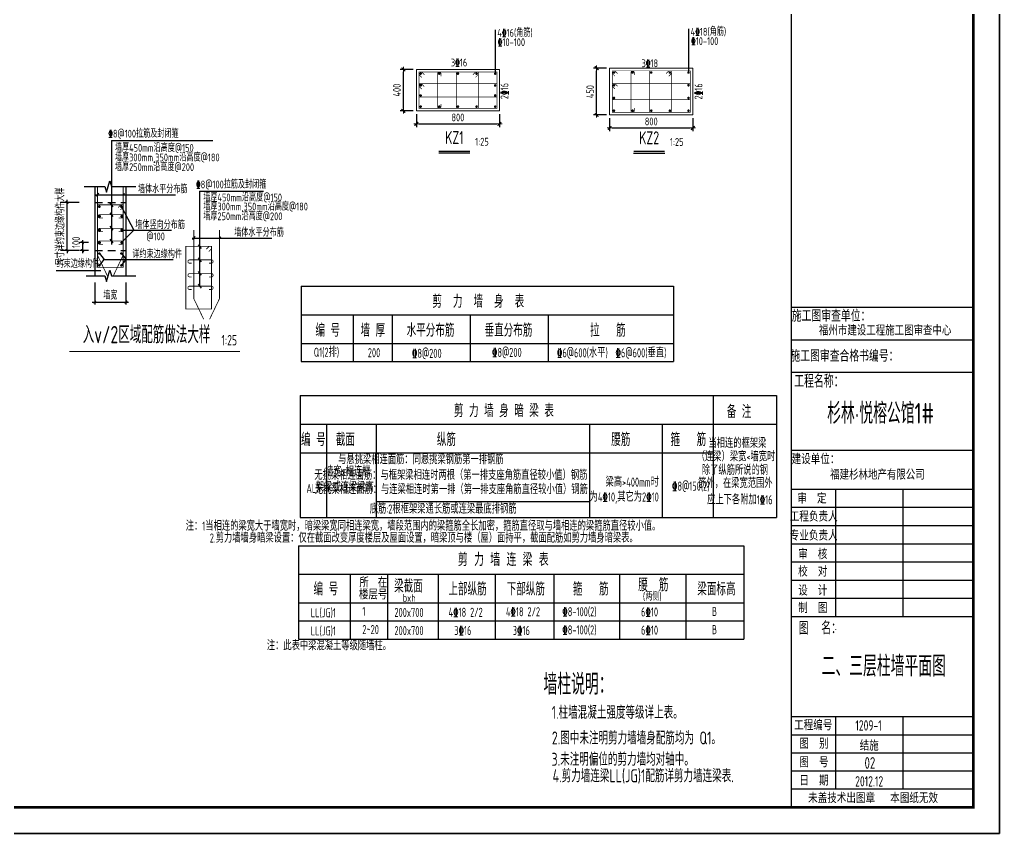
# Model space of a CAD drawing. Extents: x 580289 to 1106878, y -144605 to 78052.
# Drawn here: x 794588 to 832302, y 17860 to 49191 of the extents above; entities that cross this region are included whole.
import ezdxf
from ezdxf.enums import TextEntityAlignment as Align

# ---------------------------------------------------------------- set-up
doc = ezdxf.new("R2010")
doc.units = 0
doc.header["$LTSCALE"] = 100
doc.linetypes.add('3', pattern=[5, 3, -2])
doc.layers.get('0').update_dxf_attribs({"linetype": 'CONTINUOUS'})
doc.layers.get('Defpoints').update_dxf_attribs({"linetype": 'CONTINUOUS'})
for name, color, linetype in [('DIM', 3, 'CONTINUOUS'), ('Note', 7, 'CONTINUOUS'), ('TAB', 7, 'CONTINUOUS'), ('TABLE1', 7, 'CONTINUOUS'), ('Table2', 7, 'CONTINUOUS'), ('TEXT', 2, 'CONTINUOUS'), ('THICK', 6, 'CONTINUOUS'), ('THIN', 7, 'CONTINUOUS'), ('T图框', 7, 'CONTINUOUS'), ('图框', 254, 'CONTINUOUS'), ('墙', 100, 'CONTINUOUS'), ('构件名称', 6, 'CONTINUOUS')]:
    doc.layers.add(name, color=color, linetype=linetype)
for name, color, linetype, lineweight in [('REIN', 6, 'CONTINUOUS', 18), ('Z-柱大样外框', 7, 'CONTINUOUS', 18), ('Z-详图标注', 3, 'CONTINUOUS', 18)]:
    doc.layers.add(name, color=color, linetype=linetype, lineweight=lineweight)
doc.styles.add('HZ', font='tssdeng.shx', dxfattribs={"width": 0.7, "bigfont": 'tssdchn.shx'})
doc.styles.add('HZTXT2', font='tssdeng.shx', dxfattribs={"width": 0.7, "bigfont": 'tssdchn.shx'})
doc.styles.add('Jgcad-DIM', font='tssdeng.shx', dxfattribs={"width": 0.7, "bigfont": 'tssdchn.shx'})
doc.styles.get("Standard").update_dxf_attribs({"font": 'tssdeng.shx', "width": 0.7, "bigfont": 'tssdchn.shx'})
doc.styles.add('TCCAD_Dimension', font='Tssdeng.shx', dxfattribs={"width": 0.7, "bigfont": 'tssdchn.shx'})
doc.styles.add('TSSD_Dimension', font='Tssdeng.shx', dxfattribs={"width": 0.7, "bigfont": 'tssdchn.shx'})
doc.dimstyles.new('TCCAD_25_100', dxfattribs={"dimtxt": 300, "dimasz": 100, "dimexe": 125, "dimexo": 125, "dimgap": 100, "dimtad": 1, "dimdec": 0, "dimlfac": 0.25, "dimzin": 0, "dimdsep": 46, "dimtxsty": 'TCCAD_Dimension', "dimblk": '_TCDBK25_100', "dimcen": 0, "dimclrt": 7, "dimadec": 0, "dimazin": 0, "dimtfac": 1, "dimtdec": 0, "dimtix": 1, "dimtmove": 2, "dimatfit": 3, "dimfxl": 1, "dimtolj": 1, "dimtzin": 0, "dimarcsym": 0})
doc.dimstyles.new('TSSD_100_100', dxfattribs={"dimtxt": 300, "dimasz": 100, "dimexe": 100, "dimexo": 250, "dimgap": 100, "dimtad": 1, "dimdec": 0, "dimzin": 0, "dimdsep": 46, "dimtxsty": 'TSSD_Dimension', "dimblk": 'ARCHTICK', "dimcen": 0, "dimdle": 100, "dimclrt": 7, "dimadec": 0, "dimazin": 0, "dimtfac": 1, "dimtdec": 0, "dimtix": 1, "dimtmove": 2, "dimatfit": 3, "dimfxl": 1, "dimtolj": 1, "dimtzin": 0, "dimarcsym": 0})
doc.dimstyles.new('TSSD_25_100', dxfattribs={"dimtxt": 300, "dimasz": 100, "dimexe": 250, "dimexo": 250, "dimgap": 100, "dimtad": 1, "dimdec": 0, "dimlfac": 0.25, "dimzin": 0, "dimdsep": 46, "dimtxsty": 'Jgcad-DIM', "dimblk": '_DIMX', "dimblk1": 'ARCHTICK', "dimblk2": 'ARCHTICK', "dimsah": 1, "dimcen": 0.09, "dimclre": 7, "dimclrt": 1, "dimadec": 3, "dimazin": 0, "dimtfac": 1, "dimtdec": 0, "dimtix": 1, "dimtmove": 2, "dimatfit": 3, "dimldrblk": '_DIMX', "dimfxl": 1, "dimtolj": 1, "dimtzin": 0, "dimarcsym": 0})

# ---------------------------------------------------------------- blocks, each defined once
blk = doc.blocks.new('_ArchTick')
at = {"color": 0, "linetype": 'ByBlock', "const_width": 0.4}
blk.add_lwpolyline([(-0.5, -0.5), (0.5, 0.5)], dxfattribs=at)
blk = doc.blocks.new('*D668')
at = {"layer": 'Defpoints', "color": 0}
for p in [(796414, 42150), (797129, 42150), (797129, 40300)]:
    blk.add_point(p, dxfattribs=at)
at = {"layer": 'DIM', "color": 0, "lineweight": -2}
for p, q in [((796414, 42150), (796414, 42250)), ((796414, 40300), (796414, 42150)), ((796414, 40300), (796414, 40200))]:
    blk.add_line(p, q, dxfattribs=at)
at = {"layer": 'DIM', "color": 7, "lineweight": -2}
for p, q in [((796879, 42150), (796164, 42150)), ((796879, 40300), (796164, 40300))]:
    blk.add_line(p, q, dxfattribs=at)
at = {"layer": 'DIM', "color": 0, "lineweight": -2, "xscale": 100, "yscale": 100, "zscale": 100}
for p, rotation in [((796414, 42150), 270), ((796414, 40300), 90)]:
    blk.add_blockref('_ArchTick', p, dxfattribs=dict(at, rotation=rotation))
at = {"layer": 'DIM', "color": 1, "insert": (796164, 41225), "char_height": 300, "attachment_point": 5, "rotation": 90, "style": 'Jgcad-DIM'}
blk.add_mtext('\\A1;尺寸详约束边缘构件大样', dxfattribs=at)
blk = doc.blocks.new('_DIMX')
blk.add_line((-150, 0), (150, 0))
at = {"const_width": 50}
blk.add_lwpolyline([(-70, -70), (70, 70)], dxfattribs=at)
blk = doc.blocks.new('*D669')
at = {"layer": 'Defpoints', "color": 0}
for p in [(797480, 39325, -691), (798680, 39325, -691), (798680, 38316)]:
    blk.add_point(p, dxfattribs=at)
at = {"layer": 'DIM', "color": 0, "lineweight": -2}
for p, q in [((797480, 39075), (797480, 38216)), ((798680, 39075), (798680, 38216)), ((797380, 38316), (798780, 38316))]:
    blk.add_line(p, q, dxfattribs=at)
at = {"layer": 'DIM', "color": 0, "lineweight": -2, "xscale": 100, "yscale": 100, "zscale": 100, "rotation": 180}
blk.add_blockref('_ArchTick', (797480, 38316), dxfattribs=at)
at = {"layer": 'DIM', "color": 0, "lineweight": -2, "xscale": 100, "yscale": 100, "zscale": 100}
blk.add_blockref('_ArchTick', (798680, 38316), dxfattribs=at)
at = {"layer": 'DIM', "color": 7, "insert": (798080, 38566), "char_height": 300, "attachment_point": 5, "style": 'TSSD_Dimension'}
blk.add_mtext('\\A1;墙宽', dxfattribs=at)
blk = doc.blocks.new('*D670')
at = {"layer": 'Defpoints', "color": 0}
for p in [(797492, 40604), (797011, 40300), (797492, 40300)]:
    blk.add_point(p, dxfattribs=at)
at = {"layer": 'DIM', "color": 0, "lineweight": -2}
for p, q in [((797242, 40604), (796911, 40604)), ((797011, 40704), (797011, 40200)), ((797242, 40300), (796911, 40300))]:
    blk.add_line(p, q, dxfattribs=at)
at = {"layer": 'DIM', "color": 0, "lineweight": -2, "xscale": 100, "yscale": 100, "zscale": 100}
for p, rotation in [((797011, 40604), 90), ((797011, 40300), 270)]:
    blk.add_blockref('_ArchTick', p, dxfattribs=dict(at, rotation=rotation))
at = {"layer": 'DIM', "color": 7, "insert": (796761, 40615), "char_height": 300, "attachment_point": 5, "rotation": 90, "style": 'TSSD_Dimension'}
blk.add_mtext('\\A1;100', dxfattribs=at)
blk = doc.blocks.new('_TCDBK25_100')
blk.add_line((-1, 0), (1, 0))
at = {"const_width": 0.5}
blk.add_lwpolyline([(-0.7, -0.7), (0.7, 0.7)], dxfattribs=at)
blk = doc.blocks.new('*D728')
at = {"layer": 'Defpoints', "color": 0}
for p in [(809859, 45675), (813059, 45675), (813059, 45175)]:
    blk.add_point(p, dxfattribs=at)
at = {"layer": 'Z-详图标注', "color": 0, "lineweight": -2}
for p, q in [((809859, 45550), (809859, 45050)), ((813059, 45550), (813059, 45050)), ((809959, 45175), (812959, 45175))]:
    blk.add_line(p, q, dxfattribs=at)
at = {"layer": 'Z-详图标注', "color": 0, "lineweight": -2, "xscale": 100, "yscale": 100, "zscale": 100, "rotation": 180}
blk.add_blockref('_TCDBK25_100', (809859, 45175), dxfattribs=at)
at = {"layer": 'Z-详图标注', "color": 0, "lineweight": -2, "xscale": 100, "yscale": 100, "zscale": 100}
blk.add_blockref('_TCDBK25_100', (813059, 45175), dxfattribs=at)
at = {"layer": 'Z-详图标注', "color": 7, "insert": (811459, 45425), "char_height": 300, "attachment_point": 5, "style": 'TCCAD_Dimension'}
blk.add_mtext('\\A1;800', dxfattribs=at)
blk = doc.blocks.new('*D729')
at = {"layer": 'Defpoints', "color": 0}
for p in [(809359, 47275), (809859, 47275), (809859, 45675)]:
    blk.add_point(p, dxfattribs=at)
at = {"layer": 'Z-详图标注', "color": 0, "lineweight": -2}
for p, q in [((809734, 47275), (809234, 47275)), ((809359, 45775), (809359, 47175)), ((809734, 45675), (809234, 45675))]:
    blk.add_line(p, q, dxfattribs=at)
at = {"layer": 'Z-详图标注', "color": 0, "lineweight": -2, "xscale": 100, "yscale": 100, "zscale": 100}
for p, rotation in [((809359, 47275), 90), ((809359, 45675), 270)]:
    blk.add_blockref('_TCDBK25_100', p, dxfattribs=dict(at, rotation=rotation))
at = {"layer": 'Z-详图标注', "color": 7, "insert": (809109, 46475), "char_height": 300, "attachment_point": 5, "rotation": 90, "style": 'TCCAD_Dimension'}
blk.add_mtext('\\A1;400', dxfattribs=at)
blk = doc.blocks.new('*D732')
at = {"layer": 'Defpoints', "color": 0}
for p in [(817300, 45518), (820500, 45518), (820500, 45018)]:
    blk.add_point(p, dxfattribs=at)
at = {"layer": 'Z-详图标注', "color": 0, "lineweight": -2}
for p, q in [((817300, 45393), (817300, 44893)), ((820500, 45393), (820500, 44893)), ((817400, 45018), (820400, 45018))]:
    blk.add_line(p, q, dxfattribs=at)
at = {"layer": 'Z-详图标注', "color": 0, "lineweight": -2, "xscale": 100, "yscale": 100, "zscale": 100, "rotation": 180}
blk.add_blockref('_TCDBK25_100', (817300, 45018), dxfattribs=at)
at = {"layer": 'Z-详图标注', "color": 0, "lineweight": -2, "xscale": 100, "yscale": 100, "zscale": 100}
blk.add_blockref('_TCDBK25_100', (820500, 45018), dxfattribs=at)
at = {"layer": 'Z-详图标注', "color": 7, "insert": (818900, 45268), "char_height": 300, "attachment_point": 5, "style": 'TCCAD_Dimension'}
blk.add_mtext('\\A1;800', dxfattribs=at)
blk = doc.blocks.new('*D733')
at = {"layer": 'Defpoints', "color": 0}
for p in [(816800, 47318), (817300, 47318), (817300, 45518)]:
    blk.add_point(p, dxfattribs=at)
at = {"layer": 'Z-详图标注', "color": 0, "lineweight": -2}
for p, q in [((817175, 47318), (816675, 47318)), ((816800, 45618), (816800, 47218)), ((817175, 45518), (816675, 45518))]:
    blk.add_line(p, q, dxfattribs=at)
at = {"layer": 'Z-详图标注', "color": 0, "lineweight": -2, "xscale": 100, "yscale": 100, "zscale": 100}
for p, rotation in [((816800, 47318), 90), ((816800, 45518), 270)]:
    blk.add_blockref('_TCDBK25_100', p, dxfattribs=dict(at, rotation=rotation))
at = {"layer": 'Z-详图标注', "color": 7, "insert": (816550, 46418), "char_height": 300, "attachment_point": 5, "rotation": 90, "style": 'TCCAD_Dimension'}
blk.add_mtext('\\A1;450', dxfattribs=at)
blk = doc.blocks.new('A$C72C84CBD')
at = {"layer": '图框', "color": 0}
for p, q in [((76100, 1000), (76100, 58400)), ((76100, 20254), (83100, 20254)), ((76100, 19004), (83100, 19004)), ((76100, 17754), (83100, 17754)), ((76100, 14754), (83100, 14754)), ((76100, 13254), (83100, 13254)), ((77791, 13254), (77791, 8354)), ((80377, 13254), (80377, 8354)), ((76100, 12554), (83100, 12554)), ((76100, 11854), (83100, 11854)), ((76100, 11154), (83100, 11154)), ((76100, 10454), (83100, 10454)), ((76100, 9754), (83100, 9754)), ((76100, 9054), (83100, 9054)), ((76100, 8354), (83100, 8354)), ((77791, 7859), (77791, 7854)), ((76100, 4500), (83100, 4500)), ((77791, 4500), (77791, 1700)), ((80377, 4500), (80377, 1700)), ((76100, 3800), (83100, 3800)), ((83100, 3459), (83100, 2400)), ((76100, 3100), (83100, 3100)), ((83100, 2400), (76100, 2400)), ((83100, 1700), (76100, 1700))]:
    blk.add_line(p, q, dxfattribs=at)
for points in [[(0, 0), (0, 59400), (84100, 59400), (84100, 0)], [(0, 0), (84100, 0), (84100, 59400), (0, 59400)]]:
    blk.add_lwpolyline(points, close=True, dxfattribs=at)
at = {"layer": '图框', "color": 0, "const_width": 100}
blk.add_lwpolyline([(2500, 1000), (83100, 1000), (83100, 58400), (2500, 58400)], close=True, dxfattribs=at)
at = {"layer": '图框', "color": 0, "style": 'HZTXT2', "width": 0.8}
for s, height, p in [('施工图审查单位：', 450, (77622, 19953)), ('施工图审查合格书编号：', 450, (78136, 18409)), ('工程名称：', 500, (77151, 17437)), ('建设单位：', 400, (77022, 14436)), ('审  定', 400, (76886, 12921)), ('工程负责人', 400, (76952, 12224)), ('专业负责人', 400, (76952, 11495)), ('审  核', 400, (76915, 10777)), ('校  对', 400, (76916, 10109)), ('设  计', 400, (76915, 9376)), ('制  图', 400, (76915, 8703)), ('图  名：', 500, (77188, 7934)), ('工程编号', 400, (76935, 4192)), ('图  别', 400, (76963, 3475)), ('图  号', 400, (76963, 2758)), ('日  期', 400, (76963, 2058)), ('未盖技术出图章   本图纸无效', 400, (79237, 1389))]:
    blk.add_text(s, height=height, dxfattribs=at).set_placement(p, align=Align.MIDDLE)
blk = doc.blocks.new('图框')
at = {"layer": 'T图框', "color": 4}
blk.add_blockref('A$C72C84CBD', (602717, 102744), dxfattribs=at)
at = {"layer": 'T图框', "color": 1, "linetype": 'ByBlock', "style": 'HZ', "width": 0.7}
for s, p in [('福州市建设工程施工图审查中心', (682420, 122134)), ('福建杉林地产有限公司', (682122, 116580))]:
    blk.add_text(s, height=400, dxfattribs=at).set_placement(p, align=Align.MIDDLE)
at = {"layer": 'T图框', "linetype": 'ByBlock', "style": 'HZ', "width": 0.7}
for s, p in [('1209-1', (681780, 106900)), ('结施', (681805, 106149)), ('2012.12', (681805, 104749))]:
    blk.add_text(s, height=400, dxfattribs=at).set_placement(p, align=Align.MIDDLE)

msp = doc.modelspace()

# ---------------------------------------------------------------- linework, layer by layer
at = {"layer": 'DIM', "linetype": '3'}
for p, q in [((797480.4, 42150.1, -690.8), (798680.4, 42150.1, -690.8)), ((797480.4, 40299.8, -690.8), (798680.4, 40299.8, -690.8))]:
    msp.add_line(p, q, dxfattribs=at)
at = {"layer": 'REIN', "color": 210, "const_width": 25}
for points in [[(810065.2, 46969), (809959.1, 47075), (809959.1, 47175), (812959.1, 47175), (812959.1, 45775), (809959.1, 45775), (809959.1, 47175), (810059.1, 47175), (810165.2, 47069)], [(817505.9, 47012), (817399.8, 47118), (817399.8, 47218), (820399.8, 47218), (820399.8, 45618), (817399.8, 45618), (817399.8, 47218), (817499.8, 47218), (817605.9, 47112)], [(810165.2, 46614), (810059.1, 46720.1), (809959.1, 46720.1), (809959.1, 46205.1), (812959.1, 46205.1), (812959.1, 46720.1), (809959.1, 46720.1), (809959.1, 46620.1), (810065.2, 46514)]]:
    msp.add_lwpolyline(points, dxfattribs=at)
at = {"layer": 'REIN', "color": 6, "const_width": 50}
for points in [[(809999.1, 47110, 1), (810049.1, 47110, 1)], [(810716.6, 47110, 1), (810766.6, 47110, 1)], [(811434.1, 47110, 1), (811484.1, 47110, 1)], [(812151.6, 47110, 1), (812201.6, 47110, 1)], [(812869.1, 47110, 1), (812919.1, 47110, 1)], [(817439.8, 47153, 1), (817489.8, 47153, 1)], [(818157.3, 47153, 1), (818207.3, 47153, 1)], [(818874.8, 47153, 1), (818924.8, 47153, 1)], [(819592.3, 47153, 1), (819642.3, 47153, 1)], [(820309.8, 47153, 1), (820359.8, 47153, 1)], [(809998.2, 46682.3, 1), (810048.2, 46682.3, 1)], [(809999.1, 46655.1, 1), (810049.1, 46655.1, 1)], [(812869.1, 46655.1, 1), (812919.1, 46655.1, 1)], [(817439.8, 46663, 1), (817489.8, 46663, 1)], [(820309.8, 46663, 1), (820359.8, 46663, 1)], [(809999.1, 46270.1, 1), (810049.1, 46270.1, 1)], [(812869.1, 46270.1, 1), (812919.1, 46270.1, 1)], [(817439.8, 46173, 1), (817489.8, 46173, 1)], [(820309.8, 46173, 1), (820359.8, 46173, 1)], [(809999.1, 45840, 1), (810049.1, 45840, 1)], [(810716.6, 45840, 1), (810766.6, 45840, 1)], [(811434.1, 45840, 1), (811484.1, 45840, 1)], [(812151.6, 45840, 1), (812201.6, 45840, 1)], [(812869.1, 45840, 1), (812919.1, 45840, 1)], [(817439.8, 45683, 1), (817489.8, 45683, 1)], [(818157.3, 45683, 1), (818207.3, 45683, 1)], [(818874.8, 45683, 1), (818924.8, 45683, 1)], [(819592.3, 45683, 1), (819642.3, 45683, 1)], [(820309.8, 45683, 1), (820359.8, 45683, 1)]]:
    msp.add_lwpolyline(points, format="xyb", close=True, dxfattribs=at)
at = {"layer": 'REIN', "color": 6, "const_width": 25}
for points in [[(810806.6, 45940), (810806.6, 45840, -1), (810676.6, 45840), (810676.6, 47110, -1), (810806.6, 47110), (810806.6, 47010)], [(818247.3, 45783), (818247.3, 45683, -1), (818117.3, 45683), (818117.3, 47153, -1), (818247.3, 47153), (818247.3, 47053)]]:
    msp.add_lwpolyline(points, format="xyb", dxfattribs=at)
for points in [[(812035.6, 47069), (812141.6, 47175), (812241.6, 47175), (812241.6, 45775), (811394.1, 45775), (811394.1, 47175), (812241.6, 47175), (812241.6, 47075), (812135.6, 46969)], [(819476.3, 47112), (819582.3, 47218), (819682.3, 47218), (819682.3, 45618), (818834.8, 45618), (818834.8, 47218), (819682.3, 47218), (819682.3, 47118), (819576.3, 47012)], [(817505.9, 46522), (817399.8, 46628), (817399.8, 46728), (820399.8, 46728), (820399.8, 46108), (817399.8, 46108), (817399.8, 46728), (817499.8, 46728), (817605.9, 46622)]]:
    msp.add_lwpolyline(points, dxfattribs=at)
at = {"layer": 'REIN', "const_width": 30}
for points, elevation in [([(797587.8, 42766.5), (797587.8, 40115.7), (797966.5, 39324.9)], -1381.6), ([(798573.1, 42766.5), (798573.1, 40115.7), (798194.3, 39324.9)], -1381.6), ([(798379.2, 41955.7), (798483.2, 42059.6), (798575, 42059.6), (798575, 39650.9), (797587.8, 39650.9), (797587.8, 42059.6), (798575, 42059.6), (798575, 41967.7), (798471.1, 41863.8)], -1381.6), ([(801294.9, 41096), (801294.9, 38445.2), (801673.7, 37654.5)], 1381.6), ([(802280.3, 41096), (802280.3, 38445.2), (801901.5, 37654.5)], 1381.6), ([(801778.5, 40354.5), (801882.5, 40458.4), (801974.4, 40458.4), (801974.4, 38049.7), (800987.1, 38049.7), (800987.1, 40458.4), (801974.4, 40458.4), (801974.4, 40366.6), (801870.5, 40262.6)], 1381.6)]:
    msp.add_lwpolyline(points, dxfattribs=dict(at, elevation=elevation))
at = {"layer": 'REIN', "const_width": 50}
for points in [[(797632.4, 41988, 1), (797682.4, 41988, 1)], [(798481, 41988, 1), (798531, 41988, 1)], [(797632.4, 40185, 1), (797682.4, 40185, 1)], [(798481, 40185, 1), (798531, 40185, 1)], [(797632.4, 39729.9, 1), (797682.4, 39729.9, 1)], [(798481, 39729.9, 1), (798531, 39729.9, 1)]]:
    msp.add_lwpolyline(points, format="xyb", close=True, dxfattribs=at)
at = {"layer": 'REIN', "color": 1, "const_width": 30}
for points, elevation in [([(798396.8, 41554.2), (798516.8, 41554.2, 1), (798516.8, 41681.5), (797673.6, 41681.5, 1), (797673.6, 41554.2), (797793.6, 41554.2)], 1381.6), ([(798396.8, 41025), (798516.8, 41025, 1), (798516.8, 41152.2), (797673.6, 41152.2, 1), (797673.6, 41025), (797793.6, 41025)], 1381.6), ([(798396.8, 40540.7), (798516.8, 40540.7, 1), (798516.8, 40668), (797673.6, 40668, 1), (797673.6, 40540.7), (797793.6, 40540.7)], 1381.6), ([(801878.5, 39814), (801973.5, 39814, 1), (801973.5, 39941.2), (801130.3, 39941.2, 1), (801130.3, 39814), (801209.4, 39814)], 4144.9), ([(801878.5, 39284.7), (801973.5, 39284.7, 1), (801973.5, 39412), (801130.3, 39412, 1), (801130.3, 39284.7), (801209.4, 39284.7)], 4144.9), ([(801878.5, 38800.5), (801973.5, 38800.5, 1), (801973.5, 38927.8), (801130.3, 38927.8, 1), (801130.3, 38800.5), (801209.4, 38800.5)], 4144.9)]:
    msp.add_lwpolyline(points, format="xyb", dxfattribs=dict(at, elevation=elevation))
at = {"layer": 'REIN', "color": 1, "const_width": 50, "elevation": 1381.6}
for points in [[(797650, 41617.8, 1), (797700, 41617.8, 1)], [(798490.4, 41617.8, 1), (798540.4, 41617.8, 1)], [(797650, 41088.6, 1), (797700, 41088.6, 1)], [(798490.4, 41088.6, 1), (798540.4, 41088.6, 1)], [(797650, 40604.3, 1), (797700, 40604.3, 1)], [(798490.4, 40604.3, 1), (798540.4, 40604.3, 1)]]:
    msp.add_lwpolyline(points, format="xyb", close=True, dxfattribs=at)
at = {"layer": 'TAB', "color": 7}
for p, q in [((805427.5, 38922.3), (819756.8, 38922.3)), ((805427.5, 38922.3), (805427.5, 36022.3)), ((819756.8, 38922.3), (819756.8, 36022.3)), ((805427.5, 38222.3), (805427.5, 36022.3)), ((819756.8, 38222.3), (819756.8, 36022.3)), ((805427.5, 37822.3), (819756.8, 37822.3)), ((807427.5, 37822.3), (807427.5, 36022.3)), ((808927.5, 37822.3), (808927.5, 36022.3)), ((811927.5, 37822.3), (811927.5, 36022.3)), ((814927.5, 37822.3), (814927.5, 36022.3)), ((807427.5, 37122.3), (807427.5, 36022.3)), ((808927.5, 37122.3), (808927.5, 36022.3)), ((811927.5, 37122.3), (811927.5, 36022.3)), ((814927.5, 37122.3), (814927.5, 36022.3)), ((805427.5, 36722.3), (819756.8, 36722.3)), ((805427.5, 36022.3), (819756.8, 36022.3))]:
    msp.add_line(p, q, dxfattribs=at)
at = {"layer": 'TABLE1', "color": 7}
for p, q in [((805390.1, 34715.1), (823717.8, 34715.1)), ((805390.1, 34715.1), (805390.1, 30024.4)), ((821284.6, 34715.1), (821284.6, 30024.4)), ((823717.8, 34715.1), (823717.8, 30024.4)), ((805390.1, 33615.1), (823717.8, 33615.1)), ((806406.6, 33615.1), (806406.6, 30024.4)), ((808318.2, 33615.1), (808318.2, 30024.4)), ((816522.9, 33615.1), (816522.9, 30024.4)), ((819326.3, 33615.1), (819326.3, 30024.4)), ((805390.1, 32515.1), (821284.6, 32515.1)), ((808318.2, 30636.7), (816522.9, 30636.7)), ((805390.1, 30024.4), (823717.8, 30024.4)), ((805317.7, 28937.6), (822465, 28937.6)), ((805317.7, 28937.6), (805317.7, 26037.6)), ((822465, 28937.6), (822465, 26037.6)), ((805317.7, 28237.6), (805317.7, 25337.6)), ((822465, 28237.6), (822465, 25337.6)), ((805317.7, 27837.6), (822465, 27837.6)), ((807317.7, 27837.6), (807317.7, 26037.6)), ((808746.1, 27837.6), (808746.1, 26037.6)), ((810695.9, 27837.6), (810695.9, 26037.6)), ((812893.4, 27837.6), (812893.4, 26037.6)), ((815145.1, 27837.6), (815145.1, 26037.6)), ((817682.4, 27837.6), (817682.4, 26037.6)), ((820228, 27837.6), (820228, 26037.6)), ((820228, 27837.6), (820228, 26037.6)), ((807317.7, 27137.6), (807317.7, 25337.6)), ((808746.1, 27137.6), (808746.1, 25337.6)), ((810695.9, 27137.6), (810695.9, 25337.6)), ((812893.4, 27137.6), (812893.4, 25337.6)), ((815145.1, 27137.6), (815145.1, 25337.6)), ((817682.4, 27137.6), (817682.4, 25337.6)), ((820228, 27137.6), (820228, 25337.6)), ((820228, 27137.6), (820228, 25337.6)), ((805317.7, 26737.6), (822465, 26737.6)), ((805317.7, 26037.6), (822465, 26037.6)), ((805317.7, 25337.6), (822465, 25337.6))]:
    msp.add_line(p, q, dxfattribs=at)
at = {"layer": 'TEXT'}
for p, q in [((812895.2, 48790.4), (812894.1, 47135)), ((820335.9, 48833.4), (820334.8, 47178)), ((798119.3, 44537.9), (798119.3, 40528.9)), ((798119.3, 44537.9), (802022.6, 44537.9)), ((797518.3, 42447.6, -2763.3), (800586.2, 42447.6, -2763.3)), ((797640.6, 42506.2, -2763.3), (797539.7, 42394.4, -2763.3)), ((798623.2, 42491.6, -2763.3), (798544.8, 42420.1, -2763.3)), ((801518.6, 42581.7, 2763.3), (801518.6, 38927.8, 2763.3)), ((801518.6, 42581.7, 2763.3), (803978.3, 42581.7, 2763.3)), ((798067.5, 42121), (798180.5, 41976.2)), ((798506, 41988), (798985.3, 41079.1, -1381.6)), ((798067.5, 41753.8, 1381.6), (798180.5, 41609.1, 1381.6)), ((798067.5, 41234.6, -1381.6), (798180.5, 41089.8, -1381.6)), ((798067.5, 40740.4, 1381.6), (798180.5, 40595.6, 1381.6)), ((798515.4, 41088.6, 1381.6), (798985.3, 41079.1, -1381.6)), ((798515.4, 40604.3, 1381.6), (798985.3, 41079.1, -1381.6)), ((798985.3, 41079.1, -1381.6), (800431, 41079.1, -1381.6)), ((801225.4, 40777.2), (804293.4, 40777.2)), ((801347.8, 40835.7), (801246.9, 40724)), ((802330.4, 40821.2), (802252, 40749.6)), ((801466.9, 40519.8, 2763.3), (801579.8, 40375, 2763.3)), ((797657.4, 40185), (797846.9, 39957.4)), ((798506, 40185), (798695.5, 39957.4)), ((801466.9, 40013.6, 4144.9), (801579.8, 39868.9, 4144.9)), ((797657.4, 39729.9), (797846.9, 39957.4)), ((797846.9, 39957.4), (800504.9, 39957.4)), ((798506, 39729.9), (798695.5, 39957.4)), ((797720.8, 39518.9), (795995.7, 39518.9)), ((801466.9, 39494.4, 1381.6), (801579.8, 39349.6, 1381.6)), ((801466.9, 39000.2, 4144.9), (801579.8, 38855.4, 4144.9))]:
    msp.add_line(p, q, dxfattribs=at)
at = {"layer": 'THICK', "const_width": 50}
for points in [[(810724.4, 44124.6), (811924.4, 44124.6)], [(818222.2, 44114.7), (819422.2, 44114.7)]]:
    msp.add_lwpolyline(points, dxfattribs=at)
at = {"layer": 'THICK', "const_width": 40, "elevation": 1381.6}
msp.add_lwpolyline([(796499.1, 36408.9), (803077.7, 36408.9)], dxfattribs=at)
at = {"layer": 'THIN'}
for p, q in [((810724.4, 44059.6), (811924.4, 44059.6)), ((818222.2, 44049.7), (819422.2, 44049.7))]:
    msp.add_line(p, q, dxfattribs=at)
for points in [[(797067.8, 42766.5), (797868.1, 42766.5), (797938.1, 42546.5), (798058.1, 42986.5), (798128.1, 42766.5), (799058.6, 42766.5)], [(797148.2, 39324.9), (797868.1, 39324.9), (797938.1, 39104.9), (798058.1, 39544.9), (798128.1, 39324.9), (799058.6, 39324.9)]]:
    msp.add_lwpolyline(points, dxfattribs=at)
at = {"layer": 'Z-柱大样外框'}
for points in [[(813059.1, 45675), (813059.1, 47275), (809859.1, 47275), (809859.1, 45675)], [(820499.8, 45518), (820499.8, 47318), (817299.8, 47318), (817299.8, 45518)]]:
    msp.add_lwpolyline(points, close=True, dxfattribs=at)
at = {"layer": '墙'}
for p, q in [((797480.4, 42766.5, -690.8), (797480.4, 39324.9, -690.8)), ((798680.4, 42766.5, -690.8), (798680.4, 39324.9, -690.8))]:
    msp.add_line(p, q, dxfattribs=at)

# ---------------------------------------------------------------- block references
at = {"layer": 'T图框'}
msp.add_blockref('图框', (145485, -84883.4), dxfattribs=at)

# ---------------------------------------------------------------- texts
at = {"color": 4, "width": 0.7}
msp.add_text('杉林·悦榕公馆1#', height=800, dxfattribs=at).set_placement((827728.3, 34076.5), align=Align.MIDDLE)
at = {"layer": 'Note', "color": 7, "width": 0.7}
for s, p in [('剪  力  墙  身  表', (812242.9, 38369.1)), ('编 号', (806448.2, 37257)), ('墙 厚', (808183.1, 37257)), ('水平分布筋', (810405.3, 37257)), ('垂直分布筋', (813405.3, 37257)), ('拉   筋', (817230.7, 37257)), ('剪 力 墙 身 暗 梁 表', (813230.4, 34160.1)), ('备 注', (822281, 34125.6)), ('编 号', (805894.4, 33049.8)), ('截面', (807127.1, 33049.8)), ('纵筋', (811014.9, 33049.8)), ('腰筋', (817729.2, 33049.8)), ('箍   筋', (820327.6, 33049.8))]:
    msp.add_text(s, height=500, dxfattribs=at).set_placement(p, align=Align.MIDDLE)
at = {"layer": 'Note', "color": 7}
for s, height, width, p in [('剪 力 墙 连 梁 表', 500, 0.8, (811458.5, 28153.9)), ('编 号', 500, 0.7, (805903, 27022.4)), ('所  在', 400, 0.7, (807668.5, 27327.2)), ('梁截面', 500, 0.7, (809004.4, 27133.5)), ('上部纵筋', 500, 0.7, (811094.1, 27020.4)), ('下部纵筋', 500, 0.7, (813338.9, 27020.4)), ('箍   筋', 500, 0.7, (815885.9, 27020.4)), ('腰  筋', 500, 0.7, (818401.5, 27180.5)), ('梁面标高', 500, 0.7, (820673.5, 27020.4)), ('楼层号', 400, 0.7, (807649.1, 26866.7)), ('(两侧)', 300, 0.7, (818580.1, 26829.5)), ('bxh', 300, 0.7, (809331.3, 26777.1))]:
    msp.add_text(s, height=height, dxfattribs=dict(at, width=width)).set_placement(p)
at = {"layer": 'Table2', "color": 7, "width": 0.7}
for s, p in [('墙宽x相连框', (808095.2, 31795.2)), ('架梁或连梁梁高', (808222.9, 31192.6)), ('注：1当相连的梁宽大于墙宽时，暗梁梁宽同相连梁宽，墙段范围内的梁箍筋全长加密，箍筋直径取与墙相连的梁箍筋直径较小值。', (819253.1, 29693.4)), ('2.剪力墙墙身暗梁设置：仅在截面改变厚度楼层及屋面设置，暗梁顶与楼（屋）面持平，截面配筋如剪力墙身暗梁表。', (818380.2, 29232.2)), ('注：此表中梁混凝土等级随墙柱。', (808881.4, 25090.1))]:
    msp.add_text(s, height=350, dxfattribs=at).set_placement(p, align=Align.MIDDLE_RIGHT)
for s, p in [('1', (807780.1, 26232.4)), ('200x700', (809015, 26192.3)), ('2~20', (807780.1, 25532.4)), ('200x700', (809015, 25492.3))]:
    msp.add_text(s, height=350, dxfattribs=at).set_placement(p)
at = {"layer": 'TEXT', "width": 0.7}
for s, height, p in [('4\x8416(角筋)', 300, (812975.7, 48531.2)), ('4\x8418(角筋)', 300, (820416.4, 48574.2)), ('\x8410-100', 300, (812992.4, 48170.2)), ('%%13210-100', 300, (820433.1, 48213.2)), ('墙厚450mm沿高度@150', 300, (798256.4, 44101.1)), ('墙厚300mm,350mm沿高度@180', 300, (798256.4, 43735.1)), ('墙厚250mm沿高度@200', 300, (798256.4, 43360.2)), ('墙体水平分布筋', 300, (799141.7, 42511, -2763.3)), ('墙厚450mm沿高度@150', 300, (801655.7, 42193.9, -690.8)), ('墙厚300mm,350mm沿高度@180', 300, (801655.7, 41842.9, 2763.3)), ('墙厚250mm沿高度@200', 300, (801655.7, 41468.1, 2763.3)), ('墙体竖向分布筋', 300, (799040.5, 41136.3, 1381.6)), ('墙体水平分布筋', 300, (802848.9, 40840.6)), ('@100', 300, (799466.4, 40694, 1381.6)), ('详约束边缘构件', 300, (798927.2, 40009.3, 1381.6)), ('约束边缘构件', 300, (796009.6, 39638.5, 1381.6)), ('墙柱说明：', 800, (814752.6, 23201.6)), ('2.图中未注明剪力墙墙身配筋均为 Q1。', 500, (815075, 21284.3)), ('3.未注明偏位的剪力墙均对轴中。', 500, (815062.8, 20462.9)), ('02', 450, (827112, 20347.5)), ('4.剪力墙连梁LL(JG)1配筋详剪力墙连梁表.', 500, (815103.6, 19828.1))]:
    msp.add_text(s, height=height, dxfattribs=at).set_placement(p)
for s, p in [('3\x8416', (811504.5, 47537.2)), ('3\x8418', (818847, 47508.9))]:
    msp.add_text(s, height=300, dxfattribs=at).set_placement(p, align=Align.MIDDLE)
for p in [(813250.9, 46438.5), (820720.2, 46426.1)]:
    msp.add_text('2\x8416', height=300, rotation=90, dxfattribs=at).set_placement(p, align=Align.MIDDLE)
for p in [(799354.4, 44799.2), (802731.7, 42843.1, 2763.3)]:
    msp.add_text('\x848@100拉筋及封闭箍', height=300, dxfattribs=at).set_placement(p, align=Align.MIDDLE_CENTER)
for s, height, p in [('KZ1', 500, (811324.4, 44249.6)), ('KZ2', 500, (818822.2, 44239.7)), ('入v/2区域配筋做法大样', 666, (799474.1, 36528.9, 1381.6))]:
    msp.add_text(s, height=height, dxfattribs=at).set_placement(p, align=Align.BOTTOM_CENTER)
for s, height, p in [('1:25', 300, (812124.4, 44249.6)), ('1:25', 300, (819622.2, 44239.7)), ('1:25', 400, (802358, 36528.9, 1381.6)), ('1.柱墙混凝土强度等级详上表。', 500, (815070.3, 22118.2))]:
    msp.add_text(s, height=height, dxfattribs=at).set_placement(p, align=Align.BOTTOM_LEFT)
at = {"layer": 'TEXT', "color": 7, "width": 0.7}
for s, p in [('%%1328@200', (813914.1, 36379)), ('\x846@600(水平)  \x846@600(垂直)', (819483.2, 36362.3)), ('200', (808470.4, 36366.8)), ('\x848@200', (810832.9, 36342.4)), ('当相连的框架梁', (823332.1, 32879.2)), ('与悬挑梁相连面筋：同悬挑梁钢筋第一排钢筋', (813218.8, 32253.6)), ('（连梁）梁宽<墙宽时', (823677.3, 32365)), ('无挑梁相连面筋：与框架梁相连时两根（第一排支座角筋直径较小值）钢筋', (816443, 31650.5)), ('除了纵筋所说的钢', (823397.3, 31842.7)), ('无挑梁相连面筋：与连梁相连时第一排（第一排支座角筋直径较小值）钢筋', (816460.4, 31101.2)), ('梁高>400mm时', (819192.8, 31384)), ('\x848@150(2)', (821144.8, 31229.2)), ('筋外，在梁宽范围外', (823573.4, 31339)), ('为4\x8410,其它为2\x8410', (819192.8, 30811.6)), ('底筋:2根框架梁通长筋或连梁最底排钢筋', (813715.5, 30349.2)), ('应上下各附加1\x8416', (823574.3, 30704.5))]:
    msp.add_text(s, height=350, dxfattribs=at).set_placement(p, align=Align.MIDDLE_RIGHT)
for s, p in [('4\x8418 2/2', (811099.2, 26197.7)), ('4\x8418 2/2', (813307.1, 26219.6)), ('\x848-100(2)', (815478, 26220.3)), ('6%%13210', (818508.3, 26211.3)), ('B', (821233.7, 26230)), ('3\x8416', (811318.2, 25497.7)), ('3\x8416', (813569.8, 25497.7)), ('\x848-100(2)', (815478, 25520.3)), ('6%%13210', (818508.3, 25511.3)), ('B', (821233.7, 25530))]:
    msp.add_text(s, height=350, dxfattribs=at).set_placement(p)
at = {"layer": 'TEXT', "text_generation_flag": 6, "width": 0.7}
msp.add_text('二、三层柱墙平面图', height=800, rotation=180, dxfattribs=at).set_placement((825456.3, 23900.4))
at = {"layer": '构件名称', "color": 7, "width": 0.7}
for s, p in [('Q1(2排)', (805913.5, 36207.9)), ('AL1', (805627.4, 30964.3)), ('LL(JG)1', (805796.9, 26180.3)), ('LL(JG)1', (805796.9, 25480.3))]:
    msp.add_text(s, height=350, dxfattribs=at).set_placement(p)

# ---------------------------------------------------------------- dimensions: what is measured, and where the dimension line sits
at = {"layer": 'DIM'}
dim = msp.add_aligned_dim(p1=(797129.1, 40299.8), p2=(797129.1, 42150.1), distance=714.9, text='尺寸详约束边缘构件大样', dimstyle='TSSD_25_100', dxfattribs=at)
dim.commit()
dim.dimension.update_dxf_attribs({"geometry": '*D668', "text_midpoint": (796164.2, 41225)})
dim = msp.add_linear_dim(base=(797010.7, 40299.8, -4144.9), p1=(797492.3, 40604.3, -4144.9), p2=(797492.3, 40299.8, -4144.9), angle=90, text='100', dimstyle='TSSD_100_100', dxfattribs=at)
dim.commit()
dim.dimension.update_dxf_attribs({"geometry": '*D670', "text_midpoint": (796760.7, 40615.2, -4144.9), "dimtype": 160})
dim = msp.add_linear_dim(base=(798680.4, 38316.4), p1=(797480.4, 39324.9, -690.8), p2=(798680.4, 39324.9, -690.8), text='墙宽', dimstyle='TSSD_100_100', dxfattribs=at)
dim.commit()
dim.dimension.update_dxf_attribs({"geometry": '*D669', "text_midpoint": (798080.4, 38566.4)})
at = {"layer": 'Z-详图标注'}
for base, p1, p2, picture, middle in [((809359.1, 47275), (809859.1, 45675), (809859.1, 47275), '*D729', (809109.1, 46475)), ((816799.8, 47318), (817299.8, 45518), (817299.8, 47318), '*D733', (816549.8, 46418))]:
    dim = msp.add_linear_dim(base=base, p1=p1, p2=p2, angle=90, dimstyle='TCCAD_25_100', dxfattribs=at)
    dim.commit()
    dim.dimension.update_dxf_attribs({"geometry": picture, "text_midpoint": middle})
for base, p1, p2, picture, middle in [((813059.1, 45175), (809859.1, 45675), (813059.1, 45675), '*D728', (811459.1, 45425)), ((820499.8, 45018), (817299.8, 45518), (820499.8, 45518), '*D732', (818899.8, 45268))]:
    dim = msp.add_linear_dim(base=base, p1=p1, p2=p2, dimstyle='TCCAD_25_100', dxfattribs=at)
    dim.commit()
    dim.dimension.update_dxf_attribs({"geometry": picture, "text_midpoint": middle})

doc.saveas('drawing.dxf')
